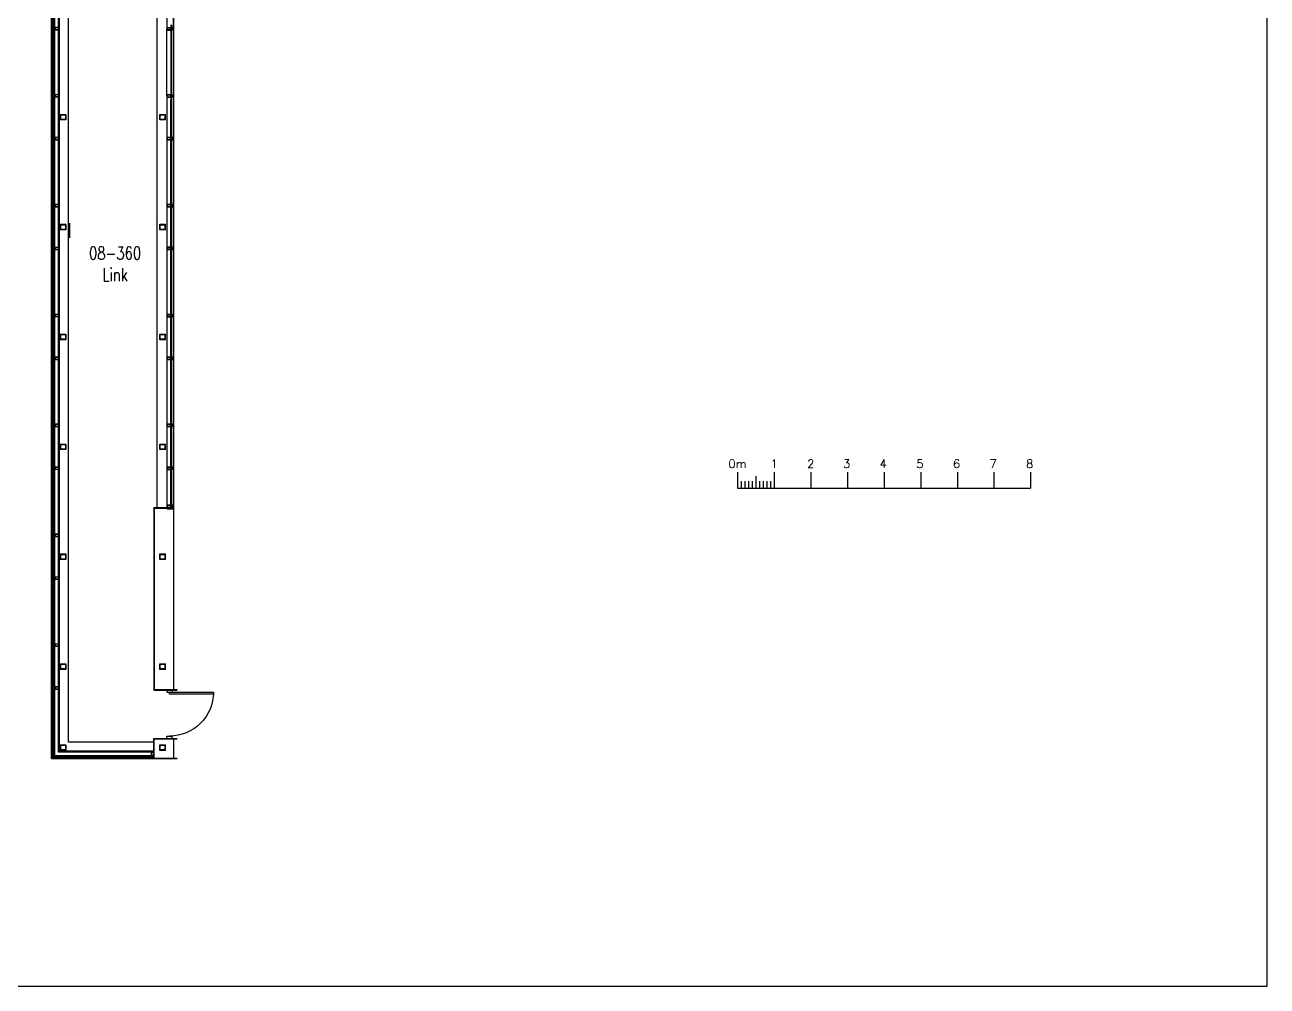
# Model space of a CAD drawing. Extents: x 11182 to 734459, y -1391328 to 152085.
# Drawn here: x 442760 to 476670, y -868101 to -841854 of the extents above; entities that cross this region are included whole.
import ezdxf
from ezdxf.enums import TextEntityAlignment as Align

# ---------------------------------------------------------------- set-up
doc = ezdxf.new("R2010")
doc.units = 0
doc.header["$LTSCALE"] = 500
doc.header["$MEASUREMENT"] = 0
doc.layers.get('0').update_dxf_attribs({"linetype": 'CONTINUOUS'})
doc.layers.add('0_Defpoints', color=106, linetype='CONTINUOUS', plot=False)
for name, color, linetype in [('0_room_data', 7, 'CONTINUOUS'), ('0_text', 7, 'CONTINUOUS'), ('1_Wall_Exist', 251, 'CONTINUOUS'), ('3_Text', 7, 'CONTINUOUS')]:
    doc.layers.add(name, color=color, linetype=linetype)
doc.styles.add('1_200', font='simplex.shx', dxfattribs={"width": 0.75, "height": 460})
doc.styles.get("Standard").update_dxf_attribs({"font": 'ROMANS', "height": 200})

# ---------------------------------------------------------------- blocks, each defined once
blk = doc.blocks.new('WIN-MULLION')
at = {"color": 0, "linetype": 'Continuous'}
for p, q in [((0, 63.3), (0, 0)), ((96.2, 63.3), (0, 63.3)), ((0, 0), (96.2, 0)), ((2.5, 60.8), (88.6, 60.8)), ((2.5, 55.7), (2.5, 60.8)), ((5, 55.7), (2.5, 55.7)), ((2.5, 50.7), (5, 50.7)), ((2.5, 15.2), (2.5, 50.7)), ((5, 15.2), (2.5, 15.2)), ((2.5, 10.1), (5, 10.1)), ((2.5, 2.5), (2.5, 10.1)), ((88.6, 2.5), (2.5, 2.5)), ((5, 50.7), (5, 55.7)), ((5, 10.1), (5, 15.2)), ((88.6, 65.9), (101.3, 68.4)), ((88.6, 65.9), (88.6, 65.9)), ((91.2, 65.9), (88.6, 65.9)), ((88.6, 60.8), (88.6, 55.7)), ((88.6, 55.7), (91.2, 55.7)), ((88.6, 40.5), (88.6, 38)), ((91.2, 40.5), (88.6, 40.5)), ((88.6, 38), (93.7, 38)), ((88.6, 27.9), (88.6, 25.3)), ((93.7, 27.9), (88.6, 27.9)), ((88.6, 25.3), (91.2, 25.3)), ((88.6, 10.1), (88.6, 2.5)), ((91.2, 10.1), (88.6, 10.1)), ((91.2, 63.3), (93.7, 63.3)), ((91.2, 58.3), (91.2, 63.3)), ((93.7, 58.3), (91.2, 58.3)), ((91.2, 55.7), (91.2, 40.5)), ((91.2, 25.3), (91.2, 10.1)), ((91.2, 7.6), (93.7, 7.6)), ((91.2, 2.5), (91.2, 7.6)), ((91.2, 5.1), (93.7, 2.5)), ((91.2, 5.1), (91.2, 5.1)), ((96.2, 5.1), (91.2, 5.1)), ((93.7, 2.5), (91.2, 2.5)), ((93.7, 63.3), (93.7, 60.8)), ((93.7, 60.8), (96.2, 60.8)), ((93.7, 58.3), (93.7, 58.3)), ((96.2, 58.3), (93.7, 58.3)), ((93.7, 38), (93.7, 27.9)), ((93.7, 10.1), (96.2, 5.1)), ((96.2, 10.1), (93.7, 10.1)), ((93.7, 7.6), (96.2, 7.6)), ((93.7, 7.6), (93.7, 7.6)), ((93.7, 5.1), (93.7, 2.5)), ((96.2, 5.1), (93.7, 5.1)), ((93.7, 5.1), (93.7, 5.1)), ((93.7, 2.5), (93.7, 5.1)), ((96.2, 60.8), (96.2, 63.3)), ((96.2, 40.5), (96.2, 58.3)), ((101.3, 53.2), (96.2, 53.2)), ((96.2, 40.5), (96.2, 40.5)), ((96.2, 40.5), (96.2, 40.5)), ((126.6, 40.5), (96.2, 40.5)), ((96.2, 38), (96.2, 27.9)), ((98.8, 38), (96.2, 38)), ((96.2, 27.9), (98.8, 27.9)), ((96.2, 25.3), (126.6, 25.3)), ((96.2, 25.3), (96.2, 25.3)), ((96.2, 25.3), (96.2, 25.3)), ((96.2, 7.6), (96.2, 25.3)), ((96.2, 25.3), (96.2, 22.8)), ((96.2, 25.3), (96.2, 25.3)), ((96.2, 22.8), (96.2, 25.3)), ((96.2, 5.1), (96.2, 10.1)), ((101.3, 10.1), (96.2, 10.1)), ((96.2, 0), (96.2, 5.1)), ((98.8, 50.7), (126.6, 50.7)), ((98.8, 40.5), (98.8, 50.7)), ((108.9, 40.5), (98.8, 40.5)), ((98.8, 38), (98.8, 38)), ((111.4, 38), (98.8, 38)), ((98.8, 27.9), (111.4, 27.9)), ((98.8, 27.9), (98.8, 27.9)), ((98.8, 22.8), (98.8, 12.6)), ((98.8, 12.6), (126.6, 12.6)), ((101.3, 53.2), (101.3, 73.5)), ((108.9, 53.2), (101.3, 53.2)), ((101.3, 10.1), (101.3, -10.2)), ((108.9, 10.1), (101.3, 10.1)), ((106.4, 32.9), (111.4, 38)), ((111.4, 27.9), (106.4, 32.9)), ((108.9, 73.5), (108.9, 53.2)), ((121.6, 58.3), (108.9, 58.3)), ((108.9, 53.2), (119, 53.2)), ((108.9, 43.1), (108.9, 40.5)), ((116.5, 43.1), (108.9, 43.1)), ((108.9, 32.9), (116.5, 35.5)), ((108.9, 32.9), (108.9, 32.9)), ((116.5, 30.4), (108.9, 32.9)), ((108.9, 20.2), (108.9, 22.8)), ((116.5, 20.2), (108.9, 20.2)), ((108.9, 10.1), (119, 10.1)), ((108.9, -10.2), (108.9, 10.1)), ((121.6, 5), (108.9, 5)), ((116.5, 40.5), (116.5, 43.1)), ((126.6, 40.5), (116.5, 40.5)), ((116.5, 35.5), (126.6, 35.5)), ((126.6, 30.4), (116.5, 30.4)), ((116.5, 22.8), (116.5, 20.2)), ((119, 53.2), (121.6, 73.5)), ((126.6, 53.2), (119, 53.2)), ((119, 10.1), (121.6, -10.2)), ((126.6, 73.5), (126.6, 53.2)), ((139.3, 65.9), (126.6, 68.4)), ((126.6, 53.2), (131.7, 53.2)), ((126.6, 50.7), (126.6, 40.5)), ((126.6, 35.5), (126.6, 40.5)), ((126.6, 40.5), (126.6, 25.3)), ((134.2, 40.5), (126.6, 40.5)), ((126.6, 25.3), (126.6, 30.4)), ((126.6, 25.3), (131.7, 25.3)), ((126.6, -10.2), (126.6, 10.1)), ((139.3, 65.9), (131.7, 63.3)), ((131.7, 63.3), (131.7, 60.8)), ((131.7, 60.8), (134.2, 60.8)), ((131.7, 25.3), (134.2, 40.5)), ((131.7, 5.1), (131.7, 0)), ((134.2, 5.1), (131.7, 5.1)), ((131.7, 0), (139.3, 0)), ((134.2, 63.3), (136.8, 63.3)), ((134.2, 60.8), (134.2, 63.3)), ((134.2, 58.3), (134.2, 7.6)), ((134.2, 58.3), (134.2, 58.3)), ((134.2, 58.3), (134.2, 58.3)), ((136.8, 58.3), (134.2, 58.3)), ((134.2, 55.7), (139.3, 55.7)), ((134.2, 40.5), (134.2, 55.7)), ((136.8, 40.5), (134.2, 40.5)), ((134.2, 25.3), (136.8, 25.3)), ((134.2, 10.1), (134.2, 25.3)), ((139.3, 10.1), (134.2, 10.1)), ((134.2, 7.6), (134.2, 7.6)), ((134.2, 7.6), (136.8, 7.6)), ((134.2, 7.6), (134.2, 7.6)), ((134.2, 2.5), (134.2, 5.1)), ((136.8, 2.5), (134.2, 2.5)), ((136.8, 65.9), (139.3, 65.9)), ((136.8, 63.3), (136.8, 58.3)), ((136.8, 40.5), (136.8, 38)), ((136.8, 25.3), (136.8, 40.5)), ((136.8, 25.3), (136.8, 40.5)), ((141.8, 38), (136.8, 38)), ((136.8, 38), (136.8, 25.3)), ((136.8, 35.5), (141.8, 35.5)), ((136.8, 30.4), (141.8, 30.4)), ((136.8, 27.9), (141.8, 27.9)), ((136.8, 25.3), (136.8, 25.3)), ((136.8, 7.6), (136.8, 2.5)), ((136.8, 0), (139.3, 0)), ((139.3, 65.9), (139.3, 65.9)), ((139.3, 63.3), (139.3, 65.9)), ((139.3, 65.9), (152, 65.9)), ((139.3, 63.3), (139.3, 65.9)), ((139.3, 58.3), (141.8, 58.3)), ((139.3, 55.7), (139.3, 58.3)), ((139.3, 7.6), (139.3, 10.1)), ((141.8, 7.6), (139.3, 7.6)), ((139.3, 0), (139.3, 2.5)), ((139.3, 0), (139.3, 2.5)), ((139.3, 0), (139.3, 0)), ((152, 0), (139.3, 0)), ((146.9, 58.3), (141.8, 63.3)), ((141.8, 63.3), (141.8, 63.3)), ((152, 63.3), (141.8, 63.3)), ((141.8, 58.3), (146.9, 58.3)), ((141.8, 27.9), (141.8, 38)), ((146.9, 7.6), (141.8, 7.6)), ((141.8, 2.5), (146.9, 7.6)), ((141.8, 2.5), (152, 2.5)), ((141.8, 2.5), (141.8, 2.5)), ((146.9, 58.3), (146.9, 58.3)), ((146.9, 7.6), (146.9, 7.6)), ((152, 65.9), (152, 0)), ((152, 2.5), (152, 63.3)), ((88.6, -2.6), (101.3, -5.1)), ((139.3, -2.6), (126.6, -5.1))]:
    blk.add_line(p, q, dxfattribs=at)
at = {"color": 0, "linetype": 'Continuous', "extrusion": (0, 0, -1)}
for centre, radius, start, end in [((-140.6, 3.8), 1.84, 315, 227.29061), ((-140.6, 3.8), 1.84, 315, 227.29061), ((-140.6, 62.1), 1.7, 135, 42.70939), ((-140.6, 62.1), 1.7, 135, 42.70939)]:
    blk.add_arc(centre, radius, start, end, dxfattribs=at)
blk = doc.blocks.new('1200-DOOR')
at = {"color": 0, "linetype": 'Continuous'}
for p, q in [((0, 457.2), (1200.3, 457.2)), ((0, 400.5), (0, 457.2)), ((1200.3, 400.5), (0, 400.5)), ((1200.3, 400.5), (1176.8, 222.8)), ((1200.3, 457.2), (1200.3, 400.5)), ((1148.2, 108.7), (1108.5, -2.2)), ((1176.8, 222.8), (1148.2, 108.7)), ((927.8, -303.6), (848.6, -391.1)), ((997.6, -209.3), (927.8, -303.6)), ((1058.1, -109.1), (997.6, -209.3)), ((1108.5, -2.2), (1058.1, -109.1)), ((458.9, -651.2), (348, -690.7)), ((565.7, -600.6), (458.9, -651.2)), ((666.8, -540.1), (565.7, -600.6)), ((761.1, -470.3), (666.8, -540.1)), ((848.6, -391.1), (761.1, -470.3)), ((117.2, -736.5), (0, -742.8)), ((233.9, -719.3), (117.2, -736.5)), ((348, -690.7), (233.9, -719.3))]:
    blk.add_line(p, q, dxfattribs=at)
blk = doc.blocks.new('room_data')
at = {"layer": '3_Text', "style": '1_200', "width": 0.75}
for tag, p in [('ROOMNUM', (0, 0)), ('ROOMUSE', (0, -575))]:
    blk.add_attdef(tag, text='', height=345, dxfattribs=at).set_placement(p, align=Align.MIDDLE_CENTER)

msp = doc.modelspace()

# ---------------------------------------------------------------- linework, layer by layer
for p, q in [((462213, -854063), (462213, -854508)), ((463213, -854063), (463213, -854508)), ((464213, -854063), (464213, -854508)), ((465213, -854063), (465213, -854508)), ((466213, -854063), (466213, -854508)), ((467213, -854063), (467213, -854508)), ((468213, -854063), (468213, -854508)), ((469213, -854063), (469213, -854508)), ((470213, -854063), (470213, -854508)), ((462213, -854508), (470213, -854508)), ((462313, -854309), (462313, -854508)), ((462413, -854309), (462413, -854508)), ((462513, -854309), (462513, -854508)), ((462613, -854309), (462613, -854508)), ((462713, -854176), (462713, -854508)), ((462813, -854309), (462813, -854508)), ((462913, -854309), (462913, -854508)), ((463013, -854309), (463013, -854508)), ((463113, -854309), (463113, -854508))]:
    msp.add_line(p, q)
at = {"layer": '0_Defpoints'}
msp.add_lwpolyline([(375129, -802398), (375129, -868101), (476670, -868101), (476670, -802398)], close=True, dxfattribs=at)
at = {"layer": '1_Wall_Exist'}
for p, q in [((446369, -855031), (446369, -837860)), ((443492, -861896), (443492, -837992)), ((443551, -861838), (443551, -837984)), ((443556, -861833), (443556, -837992)), ((443569, -861820), (443569, -837984)), ((443576, -861812), (443576, -837984)), ((443677, -861711), (443677, -837992)), ((443702, -861686), (443702, -837992)), ((443952, -861436), (443952, -837992)), ((446644, -841961), (446644, -837992)), ((446819, -841961), (446819, -837992)), ((446829, -841961), (446829, -837992)), ((443525, -861863), (443525, -838405)), ((446741, -841857), (446741, -843900)), ((446748, -841857), (446748, -843900)), ((446761, -841857), (446761, -843900)), ((446766, -855031), (446766, -841857)), ((446639, -843795), (446639, -841966)), ((446824, -843795), (446824, -841966)), ((446644, -855031), (446644, -843790)), ((446746, -855031), (446746, -843900)), ((446753, -855031), (446753, -843900)), ((446771, -855031), (446771, -843900)), ((446829, -855051), (446829, -843790)), ((443726, -844447), (443726, -844305)), ((443731, -844300), (443873, -844300)), ((443739, -844312), (443866, -844312)), ((443739, -844439), (443739, -844312)), ((443866, -844312), (443866, -844439)), ((443878, -844305), (443878, -844447)), ((446443, -844447), (446443, -844305)), ((446448, -844300), (446590, -844300)), ((446456, -844312), (446583, -844312)), ((446456, -844439), (446456, -844312)), ((446583, -844312), (446583, -844439)), ((446595, -844305), (446595, -844447)), ((443873, -844452), (443731, -844452)), ((443866, -844439), (443739, -844439)), ((446590, -844452), (446448, -844452)), ((446583, -844439), (446456, -844439)), ((443726, -847447), (443726, -847305)), ((443731, -847300), (443873, -847300)), ((443739, -847312), (443866, -847312)), ((443739, -847439), (443739, -847312)), ((443866, -847312), (443866, -847439)), ((443878, -847305), (443878, -847447)), ((443991, -847665), (443991, -847265)), ((446443, -847447), (446443, -847305)), ((446448, -847300), (446590, -847300)), ((446456, -847312), (446583, -847312)), ((446456, -847439), (446456, -847312)), ((446583, -847312), (446583, -847439)), ((446595, -847305), (446595, -847447)), ((443873, -847452), (443731, -847452)), ((443866, -847439), (443739, -847439)), ((446590, -847452), (446448, -847452)), ((446583, -847439), (446456, -847439)), ((443726, -850447), (443726, -850305)), ((443731, -850300), (443873, -850300)), ((443739, -850312), (443866, -850312)), ((443739, -850439), (443739, -850312)), ((443866, -850439), (443739, -850439)), ((443866, -850312), (443866, -850439)), ((443878, -850305), (443878, -850447)), ((446443, -850447), (446443, -850305)), ((446448, -850300), (446590, -850300)), ((446456, -850312), (446583, -850312)), ((446456, -850439), (446456, -850312)), ((446583, -850439), (446456, -850439)), ((446583, -850312), (446583, -850439)), ((446595, -850305), (446595, -850447)), ((443873, -850452), (443731, -850452)), ((446590, -850452), (446448, -850452)), ((443726, -853447), (443726, -853305)), ((443731, -853300), (443873, -853300)), ((443873, -853452), (443731, -853452)), ((443739, -853312), (443866, -853312)), ((443739, -853439), (443739, -853312)), ((443866, -853439), (443739, -853439)), ((443866, -853312), (443866, -853439)), ((443878, -853305), (443878, -853447)), ((446443, -853447), (446443, -853305)), ((446448, -853300), (446590, -853300)), ((446590, -853452), (446448, -853452)), ((446456, -853312), (446583, -853312)), ((446456, -853439), (446456, -853312)), ((446583, -853439), (446456, -853439)), ((446583, -853312), (446583, -853439)), ((446595, -853305), (446595, -853447)), ((446281, -855031), (446281, -860016)), ((446281, -855031), (446829, -855031)), ((446294, -855051), (446294, -860003)), ((446294, -855051), (446829, -855051)), ((446644, -855051), (446644, -855071)), ((446644, -855071), (446820, -855071)), ((446820, -855051), (446820, -860003)), ((443726, -856447), (443726, -856305)), ((443731, -856300), (443873, -856300)), ((443873, -856452), (443731, -856452)), ((443739, -856312), (443866, -856312)), ((443739, -856439), (443739, -856312)), ((443866, -856439), (443739, -856439)), ((443866, -856312), (443866, -856439)), ((443878, -856305), (443878, -856447)), ((446443, -856447), (446443, -856305)), ((446448, -856300), (446590, -856300)), ((446590, -856452), (446448, -856452)), ((446456, -856312), (446583, -856312)), ((446456, -856439), (446456, -856312)), ((446583, -856439), (446456, -856439)), ((446583, -856312), (446583, -856439)), ((446595, -856305), (446595, -856447)), ((446281, -856747), (446294, -856747)), ((443726, -859447), (443726, -859305)), ((443731, -859300), (443873, -859300)), ((443873, -859452), (443731, -859452)), ((443739, -859312), (443866, -859312)), ((443739, -859439), (443739, -859312)), ((443866, -859439), (443739, -859439)), ((443866, -859312), (443866, -859439)), ((443878, -859305), (443878, -859447)), ((446443, -859447), (446443, -859305)), ((446448, -859300), (446590, -859300)), ((446590, -859452), (446448, -859452)), ((446456, -859312), (446583, -859312)), ((446456, -859439), (446456, -859312)), ((446583, -859439), (446456, -859439)), ((446583, -859312), (446583, -859439)), ((446595, -859305), (446595, -859447)), ((446281, -860016), (446918, -860016)), ((446294, -860003), (446918, -860003)), ((446633, -860016), (446633, -860076)), ((446633, -860076), (446783, -860076)), ((446783, -860016), (446783, -860076)), ((446633, -861276), (446783, -861276)), ((446633, -861336), (446633, -861276)), ((446783, -861336), (446783, -861276)), ((443726, -861657), (443726, -861515)), ((443731, -861510), (443873, -861510)), ((443739, -861523), (443866, -861523)), ((443739, -861649), (443739, -861523)), ((443866, -861523), (443866, -861649)), ((443878, -861515), (443878, -861657)), ((446281, -861436), (443952, -861436)), ((446281, -861336), (446918, -861336)), ((446281, -861896), (446281, -861336)), ((446294, -861883), (446294, -861349)), ((446294, -861349), (446918, -861349)), ((446443, -861657), (446443, -861515)), ((446448, -861510), (446590, -861510)), ((446456, -861523), (446583, -861523)), ((446456, -861649), (446456, -861523)), ((446583, -861523), (446583, -861649)), ((446595, -861515), (446595, -861657)), ((446820, -861349), (446820, -861883)), ((446918, -861896), (443492, -861896)), ((446281, -861886), (443502, -861886)), ((446281, -861863), (443525, -861863)), ((446281, -861838), (443551, -861838)), ((446281, -861833), (443556, -861833)), ((446281, -861820), (443569, -861820)), ((446281, -861812), (443576, -861812)), ((446281, -861711), (443677, -861711)), ((446281, -861686), (443702, -861686)), ((443873, -861662), (443731, -861662)), ((443866, -861649), (443739, -861649)), ((446918, -861883), (446294, -861883)), ((446590, -861662), (446448, -861662)), ((446583, -861649), (446456, -861649))]:
    msp.add_line(p, q, dxfattribs=at)
at = {"layer": '1_Wall_Exist', "extrusion": (0, 0, -1)}
for centre, start, end in [((-443732, -844305), 1.1233, 88.8767), ((-443873, -844305), 91.1233, 178.8767), ((-446449, -844305), 1.1233, 88.8767), ((-446590, -844305), 91.1233, 178.8767), ((-443732, -844447), 271.1233, 358.8767), ((-443873, -844447), 181.1233, 268.8767), ((-446449, -844447), 271.1233, 358.8767), ((-446590, -844447), 181.1233, 268.8767), ((-443732, -847305), 1.1233, 88.8767), ((-443873, -847305), 91.1233, 178.8767), ((-446449, -847305), 1.1233, 88.8767), ((-446590, -847305), 91.1233, 178.8767), ((-443732, -847447), 271.1233, 358.8767), ((-443873, -847447), 181.1233, 268.8767), ((-446449, -847447), 271.1233, 358.8767), ((-446590, -847447), 181.1233, 268.8767), ((-443732, -850305), 1.1233, 88.8767), ((-443873, -850305), 91.1233, 178.8767), ((-446449, -850305), 1.1233, 88.8767), ((-446590, -850305), 91.1233, 178.8767), ((-443732, -850447), 271.1233, 358.8767), ((-443873, -850447), 181.1233, 268.8767), ((-446449, -850447), 271.1233, 358.8767), ((-446590, -850447), 181.1233, 268.8767), ((-443732, -853305), 1.1233, 88.8767), ((-443732, -853447), 271.1233, 358.8767), ((-443873, -853305), 91.1233, 178.8767), ((-443873, -853447), 181.1233, 268.8767), ((-446449, -853305), 1.1233, 88.8767), ((-446449, -853447), 271.1233, 358.8767), ((-446590, -853305), 91.1233, 178.8767), ((-446590, -853447), 181.1233, 268.8767), ((-443732, -856305), 1.1233, 88.8767), ((-443732, -856447), 271.1233, 358.8767), ((-443873, -856305), 91.1233, 178.8767), ((-443873, -856447), 181.1233, 268.8767), ((-446449, -856305), 1.1233, 88.8767), ((-446449, -856447), 271.1233, 358.8767), ((-446590, -856305), 91.1233, 178.8767), ((-446590, -856447), 181.1233, 268.8767), ((-443732, -859305), 1.1233, 88.8767), ((-443732, -859447), 271.1233, 358.8767), ((-443873, -859305), 91.1233, 178.8767), ((-443873, -859447), 181.1233, 268.8767), ((-446449, -859305), 1.1233, 88.8767), ((-446449, -859447), 271.1233, 358.8767), ((-446590, -859305), 91.1233, 178.8767), ((-446590, -859447), 181.1233, 268.8767), ((-443732, -861515), 1.1233, 88.8767), ((-443873, -861515), 91.1233, 178.8767), ((-446449, -861515), 1.1233, 88.8767), ((-446590, -861515), 91.1233, 178.8767), ((-443732, -861657), 271.1233, 358.8767), ((-443873, -861657), 181.1233, 268.8767), ((-446449, -861657), 271.1233, 358.8767), ((-446590, -861657), 181.1233, 268.8767)]:
    msp.add_arc(centre, 5.1, start, end, dxfattribs=at)

# ---------------------------------------------------------------- block references
at = {"layer": '0_room_data', "xscale": 1.018417926029456, "yscale": 1.018417926029456, "zscale": 1.018417926029456}
msp.add_blockref('room_data', (445224, -848087), dxfattribs=at).add_auto_attribs({'ROOMNUM': '08-360', 'ROOMUSE': 'Link'})
at = {"layer": '1_Wall_Exist', "xscale": -1}
for p in [(443677, -841992), (443677, -843822), (443677, -844992), (443677, -846822), (443677, -847992), (443677, -849822), (443677, -850992), (443677, -852822), (443677, -853992), (443677, -855822), (443677, -856992), (443677, -858822), (443677, -859992)]:
    msp.add_blockref('WIN-MULLION', p, dxfattribs=at)
at = {"layer": '1_Wall_Exist'}
for name, p in [('WIN-MULLION', (446639, -841997)), ('WIN-MULLION', (446639, -843827)), ('WIN-MULLION', (446644, -844992)), ('WIN-MULLION', (446644, -846822)), ('WIN-MULLION', (446644, -847992)), ('WIN-MULLION', (446644, -849822)), ('WIN-MULLION', (446644, -850992)), ('WIN-MULLION', (446644, -852822)), ('WIN-MULLION', (446644, -853992)), ('WIN-MULLION', (446644, -855031)), ('1200-DOOR', (446708, -860533))]:
    msp.add_blockref(name, p, dxfattribs=at)
at = {"layer": '1_Wall_Exist', "xscale": -1, "rotation": 90}
msp.add_blockref('WIN-MULLION', (446281, -861711), dxfattribs=at)

# ---------------------------------------------------------------- texts
at = {"layer": '0_text'}
for s, p in [('0m', (462213, -853838)), ('1', (463213, -853838)), ('2', (464213, -853838)), ('3', (465190, -853838)), ('4', (466190, -853838)), ('5', (467190, -853838)), ('6', (468190, -853838)), ('7', (469190, -853838)), ('8', (470190, -853838))]:
    msp.add_text(s, height=231, rotation=0, dxfattribs=at).set_placement(p, align=Align.MIDDLE_CENTER)

doc.saveas('drawing.dxf')
